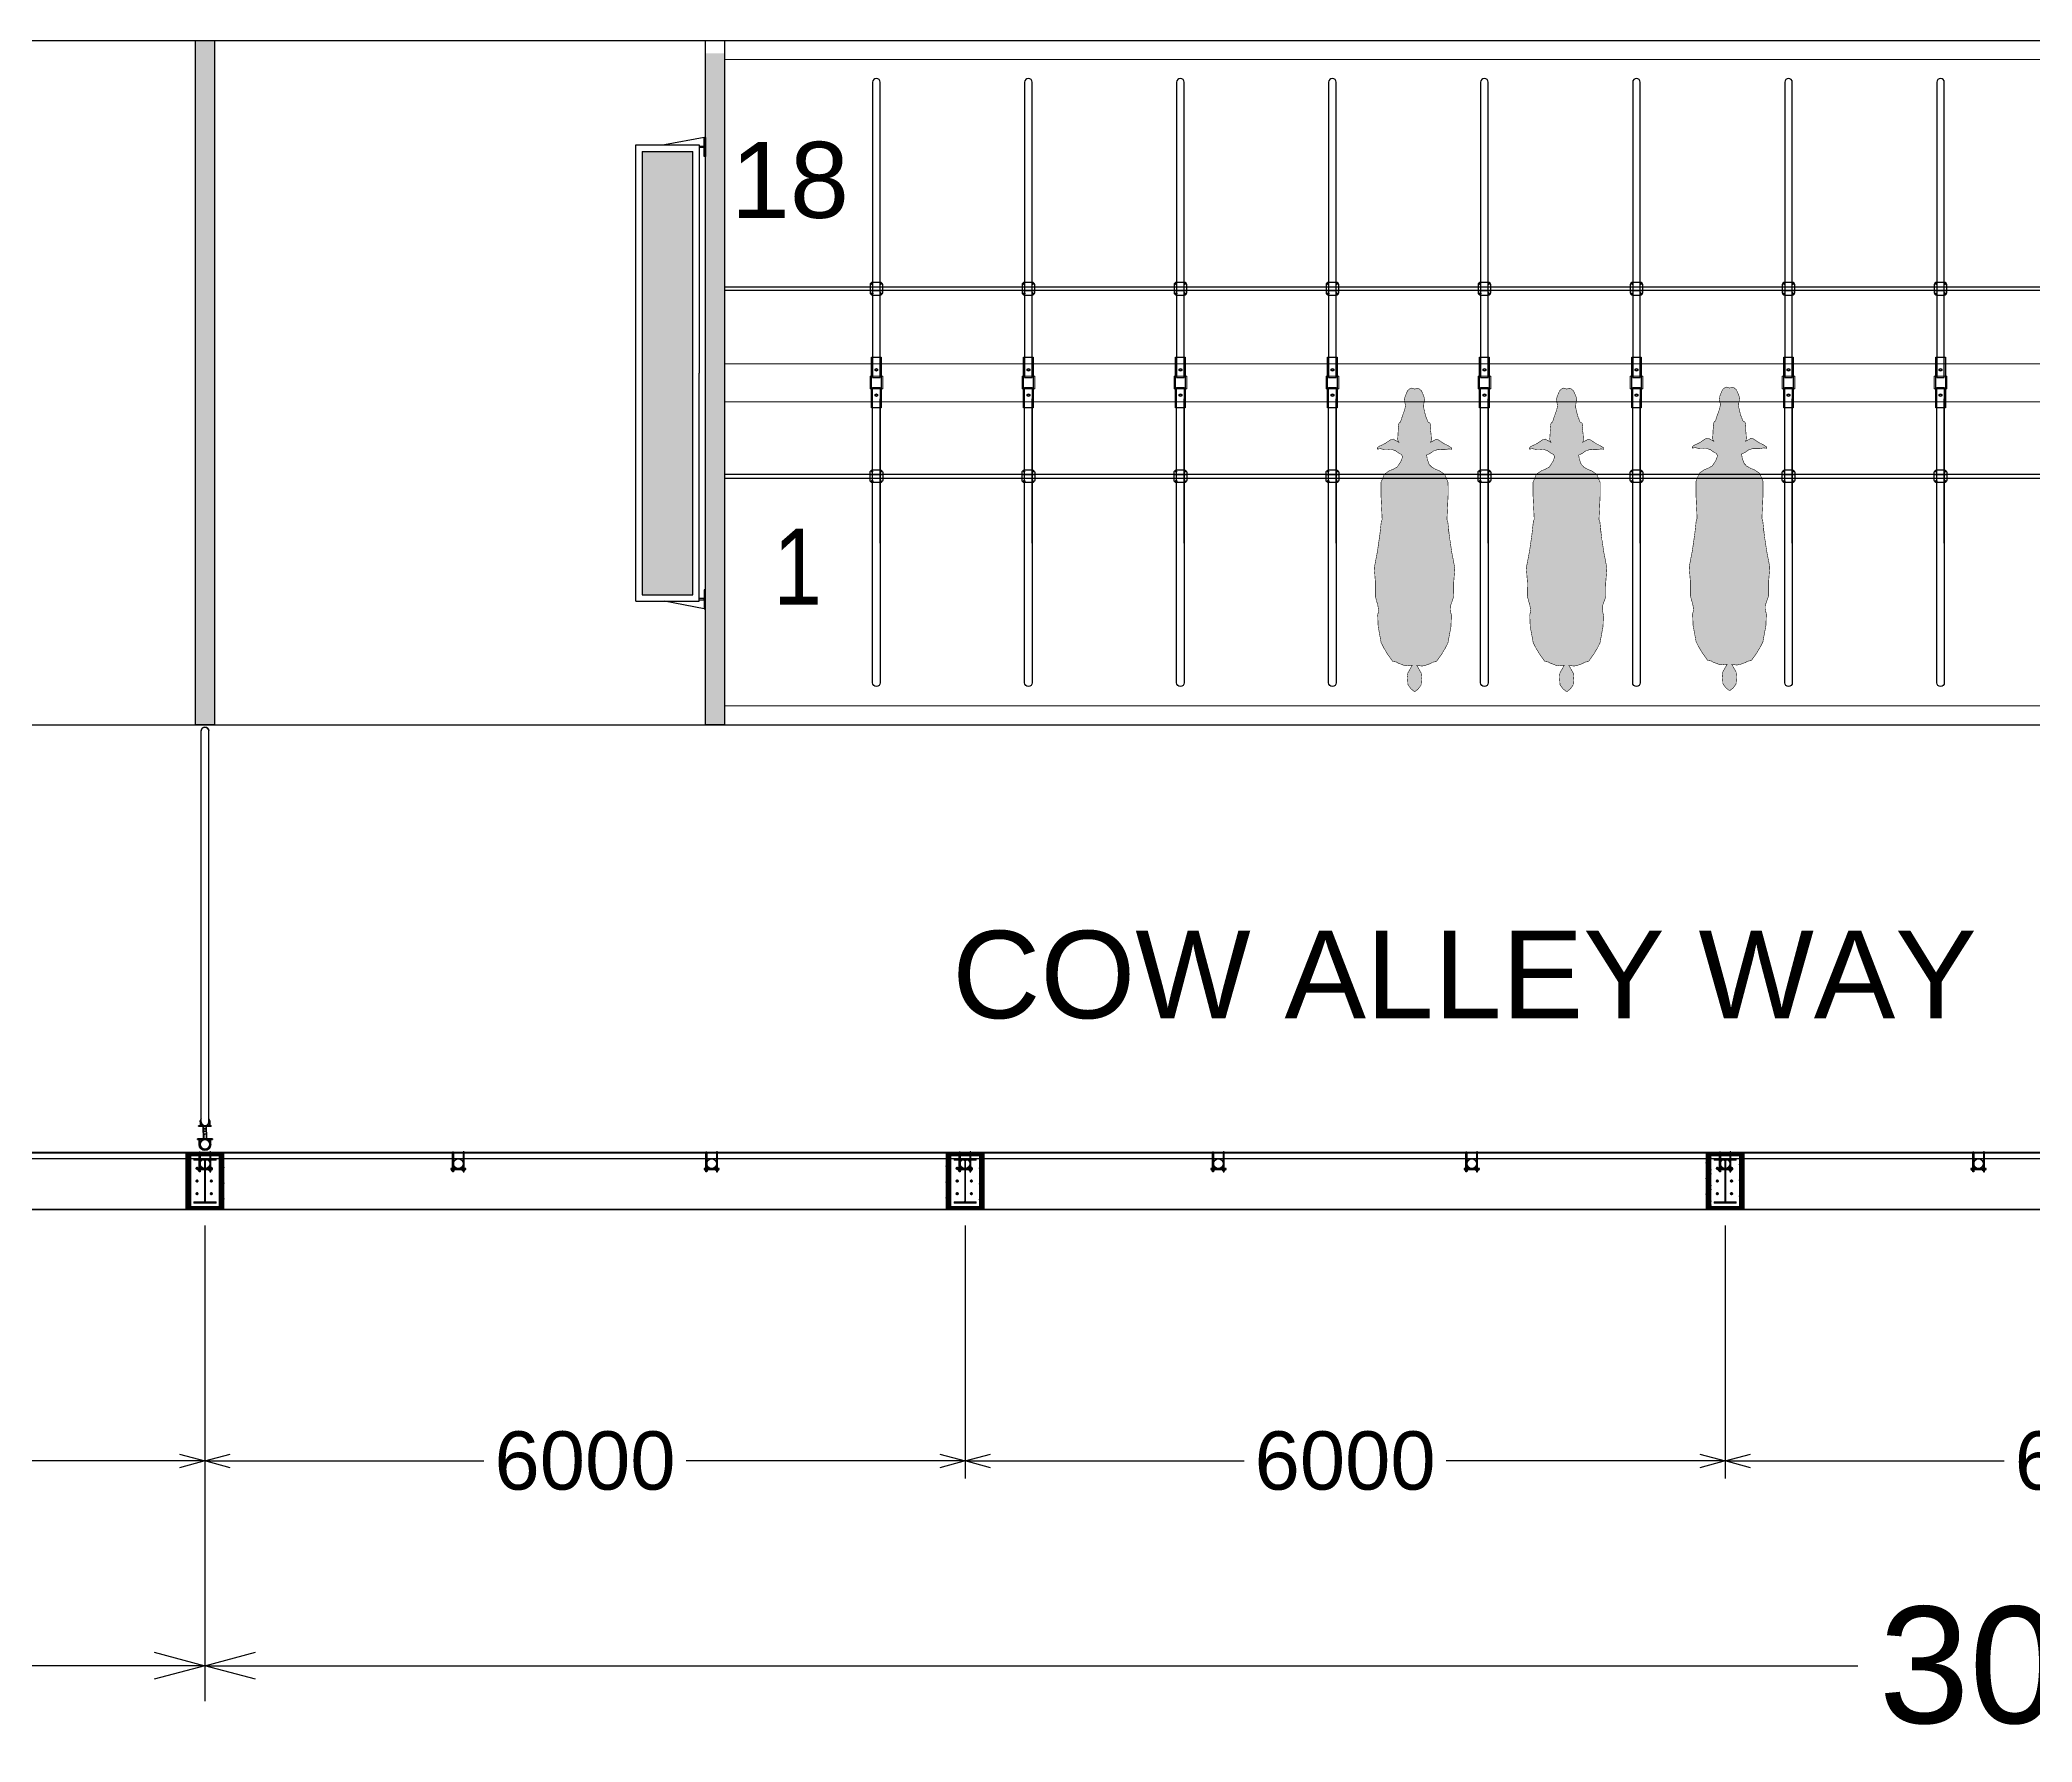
# Model space of a CAD drawing. Header units: millimetres. Extents: x -61993 to 642891, y -429158 to 50967.
# Drawn here: x 442090 to 457816, y -234146 to -220713 of the extents above; entities that cross this region are included whole.
import ezdxf

# ---------------------------------------------------------------- set-up
doc = ezdxf.new("R2010")
doc.units = ezdxf.units.MM
doc.linetypes.add('ACAD_ISO03W100', pattern=[30, 12, -18])
for name, color, linetype, lineweight in [('0.00', 252, 'Continuous', 0), ('0.05', 40, 'Continuous', 5), ('0.09', 172, 'Continuous', 9), ('0.13', 10, 'Continuous', 13), ('HATCH', 251, 'Continuous', 0), ('WF 300 X 150', 43, 'Continuous', 0)]:
    doc.layers.add(name, color=color, linetype=linetype, lineweight=lineweight)
for name, color, linetype in [('Cow', 30, 'Continuous'), ('DIM', 1, 'Continuous'), ('Gate', 6, 'Continuous'), ('Railing', 7, 'Continuous'), ('Steel', 152, 'Continuous'), ('TEXT', 152, 'Continuous')]:
    doc.layers.add(name, color=color, linetype=linetype)
doc.styles.add('Arial', font='arial.ttf')
doc.styles.add('Arial Narrow', font='ARIALN.TTF')
doc.styles.add('SANSERIF23', font='sanss___.ttf', dxfattribs={"height": 2.3})
doc.dimstyles.new('Sagoe_2K3_m', dxfattribs={"dimscale": 25, "dimtxt": 2.3, "dimasz": 1, "dimexe": 0.7, "dimexo": 0.625, "dimtad": 0, "dimlfac": 0.001, "dimzin": 1, "dimdsep": 46, "dimtxsty": 'SANSERIF23', "dimblk": 'OPEN30', "dimcen": 1, "dimclrd": 1, "dimclre": 1, "dimclrt": 152, "dimadec": 0, "dimazin": 0, "dimtfac": 1, "dimtofl": 0, "dimtmove": 1, "dimatfit": 3, "dimfxl": 1, "dimarcsym": 0})
pattern_1 = [(45, (1363.141, -798.975), (-8.838835, 8.838835), []), (45, (1371.98, -798.975), (-8.838835, 8.838835), [15.625, -3.125, 0, -3.125])]

# ---------------------------------------------------------------- blocks, each defined once
blk = doc.blocks.new('_Open30')
at = {"color": 0, "linetype": 'ByBlock', "lineweight": -2}
for p, q in [((-1, 0.268), (0, 0)), ((0, 0), (-1, -0.268)), ((0, 0), (-1, 0))]:
    blk.add_line(p, q, dxfattribs=at)
blk = doc.blocks.new('*D56')
at = {"layer": 'Defpoints', "color": 0, "transparency": 16777216}
for p in [(437393, -229944), (443393, -229944), (443393, -231927)]:
    blk.add_point(p, dxfattribs=at)
at = {"layer": 'DIM', "color": 1, "lineweight": -2, "transparency": 16777216}
for p, q in [((437393, -230069), (437393, -232067)), ((443393, -230069), (443393, -232067)), ((437593, -231927), (439595, -231927)), ((443193, -231927), (441191, -231927))]:
    blk.add_line(p, q, dxfattribs=at)
at = {"layer": 'DIM', "color": 1, "lineweight": -2, "transparency": 16777216, "xscale": 200, "yscale": 200, "zscale": 200, "rotation": 180}
blk.add_blockref('_Open30', (437393, -231927), dxfattribs=at)
at = {"layer": 'DIM', "color": 1, "lineweight": -2, "transparency": 16777216, "xscale": 200, "yscale": 200, "zscale": 200}
blk.add_blockref('_Open30', (443393, -231927), dxfattribs=at)
at = {"layer": 'DIM', "color": 152, "transparency": 16777216, "insert": (440393, -231927), "char_height": 460, "attachment_point": 5, "style": 'SANSERIF23'}
blk.add_mtext('6000', dxfattribs=at)
blk = doc.blocks.new('*D74')
at = {"layer": 'Defpoints', "color": 0, "transparency": 16777216}
for p in [(341393, -231532), (443393, -231532), (443393, -233543)]:
    blk.add_point(p, dxfattribs=at)
at = {"layer": 'DIM', "color": 1, "lineweight": -2, "transparency": 16777216}
for p, q in [((341393, -231782), (341393, -233823)), ((443393, -231782), (443393, -233823)), ((341793, -233543), (390133, -233543)), ((442993, -233543), (394653, -233543))]:
    blk.add_line(p, q, dxfattribs=at)
at = {"layer": 'DIM', "color": 1, "lineweight": -2, "transparency": 16777216, "xscale": 400, "yscale": 400, "zscale": 400, "rotation": 180}
blk.add_blockref('_Open30', (341393, -233543), dxfattribs=at)
at = {"layer": 'DIM', "color": 1, "lineweight": -2, "transparency": 16777216, "xscale": 400, "yscale": 400, "zscale": 400}
blk.add_blockref('_Open30', (443393, -233543), dxfattribs=at)
at = {"layer": 'DIM', "color": 152, "transparency": 16777216, "insert": (392393, -233543), "char_height": 920, "attachment_point": 5, "style": 'SANSERIF23'}
blk.add_mtext('102000', dxfattribs=at)
blk = doc.blocks.new('*D55')
at = {"layer": 'Defpoints', "color": 0, "transparency": 16777216}
for p in [(443393, -229944), (449393, -229944), (449393, -231927)]:
    blk.add_point(p, dxfattribs=at)
at = {"layer": 'DIM', "color": 1, "lineweight": -2, "transparency": 16777216}
for p, q in [((443393, -230069), (443393, -232067)), ((449393, -230069), (449393, -232067)), ((443593, -231927), (445595, -231927)), ((449193, -231927), (447191, -231927))]:
    blk.add_line(p, q, dxfattribs=at)
at = {"layer": 'DIM', "color": 1, "lineweight": -2, "transparency": 16777216, "xscale": 200, "yscale": 200, "zscale": 200, "rotation": 180}
blk.add_blockref('_Open30', (443393, -231927), dxfattribs=at)
at = {"layer": 'DIM', "color": 1, "lineweight": -2, "transparency": 16777216, "xscale": 200, "yscale": 200, "zscale": 200}
blk.add_blockref('_Open30', (449393, -231927), dxfattribs=at)
at = {"layer": 'DIM', "color": 152, "transparency": 16777216, "insert": (446393, -231927), "char_height": 460, "attachment_point": 5, "style": 'SANSERIF23'}
blk.add_mtext('6000', dxfattribs=at)
blk = doc.blocks.new('*D54')
at = {"layer": 'Defpoints', "color": 0, "transparency": 16777216}
for p in [(449393, -229944), (455393, -229944), (455393, -231927)]:
    blk.add_point(p, dxfattribs=at)
at = {"layer": 'DIM', "color": 1, "lineweight": -2, "transparency": 16777216}
for p, q in [((449393, -230069), (449393, -232067)), ((455393, -230069), (455393, -232067)), ((449593, -231927), (451595, -231927)), ((455193, -231927), (453191, -231927))]:
    blk.add_line(p, q, dxfattribs=at)
at = {"layer": 'DIM', "color": 1, "lineweight": -2, "transparency": 16777216, "xscale": 200, "yscale": 200, "zscale": 200, "rotation": 180}
blk.add_blockref('_Open30', (449393, -231927), dxfattribs=at)
at = {"layer": 'DIM', "color": 1, "lineweight": -2, "transparency": 16777216, "xscale": 200, "yscale": 200, "zscale": 200}
blk.add_blockref('_Open30', (455393, -231927), dxfattribs=at)
at = {"layer": 'DIM', "color": 152, "transparency": 16777216, "insert": (452393, -231927), "char_height": 460, "attachment_point": 5, "style": 'SANSERIF23'}
blk.add_mtext('6000', dxfattribs=at)
blk = doc.blocks.new('*D53')
at = {"layer": 'Defpoints', "color": 0, "transparency": 16777216}
for p in [(455393, -229944), (461393, -229944), (461393, -231927)]:
    blk.add_point(p, dxfattribs=at)
at = {"layer": 'DIM', "color": 1, "lineweight": -2, "transparency": 16777216}
for p, q in [((455393, -230069), (455393, -232067)), ((461393, -230069), (461393, -232067)), ((455593, -231927), (457595, -231927)), ((461193, -231927), (459191, -231927))]:
    blk.add_line(p, q, dxfattribs=at)
at = {"layer": 'DIM', "color": 1, "lineweight": -2, "transparency": 16777216, "xscale": 200, "yscale": 200, "zscale": 200, "rotation": 180}
blk.add_blockref('_Open30', (455393, -231927), dxfattribs=at)
at = {"layer": 'DIM', "color": 1, "lineweight": -2, "transparency": 16777216, "xscale": 200, "yscale": 200, "zscale": 200}
blk.add_blockref('_Open30', (461393, -231927), dxfattribs=at)
at = {"layer": 'DIM', "color": 152, "transparency": 16777216, "insert": (458393, -231927), "char_height": 460, "attachment_point": 5, "style": 'SANSERIF23'}
blk.add_mtext('6000', dxfattribs=at)
blk = doc.blocks.new('*D73')
at = {"layer": 'Defpoints', "color": 0, "transparency": 16777216}
for p in [(443393, -231532), (473393, -232251), (473393, -233543)]:
    blk.add_point(p, dxfattribs=at)
at = {"layer": 'DIM', "color": 1, "lineweight": -2, "transparency": 16777216}
for p, q in [((443393, -231782), (443393, -233823)), ((473393, -232501), (473393, -233823)), ((443793, -233543), (456440, -233543)), ((472993, -233543), (460346, -233543))]:
    blk.add_line(p, q, dxfattribs=at)
at = {"layer": 'DIM', "color": 1, "lineweight": -2, "transparency": 16777216, "xscale": 400, "yscale": 400, "zscale": 400, "rotation": 180}
blk.add_blockref('_Open30', (443393, -233543), dxfattribs=at)
at = {"layer": 'DIM', "color": 1, "lineweight": -2, "transparency": 16777216, "xscale": 400, "yscale": 400, "zscale": 400}
blk.add_blockref('_Open30', (473393, -233543), dxfattribs=at)
at = {"layer": 'DIM', "color": 152, "transparency": 16777216, "insert": (458393, -233543), "char_height": 920, "attachment_point": 5, "style": 'SANSERIF23'}
blk.add_mtext('30000', dxfattribs=at)
blk = doc.blocks.new('*U26')
at = {"layer": 'HATCH'}
h = blk.add_hatch(color=0, dxfattribs=at)
h.dxf.hatch_style = 1
h.paths.add_polyline_path([(5400, 75), (5400, -75), (0, -75), (0, 75)])
blk.add_lwpolyline([(5400, 75), (5400, -75), (0, -75), (0, 75)], close=True)
blk = doc.blocks.new('*U29')
at = {"color": 42}
for p, q in [((0, 46), (38, 46)), ((0, 38), (38, 38)), ((178, 38), (148, 38)), ((178, 30), (148, 30)), ((0, -38), (38, -38)), ((0, -46), (38, -46)), ((178, -30), (148, -30)), ((178, -38), (148, -38))]:
    blk.add_line(p, q, dxfattribs=at)
at = {"color": 160}
for p, q in [((93, 13), (43, 13)), ((84, 9), (43, 9)), ((93, 13), (143, 13)), ((102, 9), (143, 9)), ((84, -9), (43, -9)), ((93, -13), (43, -13)), ((93, -13), (143, -13)), ((102, -9), (143, -9))]:
    blk.add_line(p, q, dxfattribs=at)
for points in [[(38, -60), (43, -60), (43, 60), (38, 60)], [(148, -50), (143, -50), (143, 50), (148, 50)]]:
    blk.add_lwpolyline(points, close=True, dxfattribs=at)
blk.add_lwpolyline([(123, -9), (123, 9)])
blk.add_circle((93, 0), 12.7)
at = {"color": 42}
for centre, radius, start, end in [((0, 0), 46, 90, 270), ((178, 0), 38, 52.1364, 90), ((178, 0), 38, 270, 307.8636)]:
    blk.add_arc(centre, radius, start, end, dxfattribs=at)
at = {"layer": 'Gate'}
for p, q in [((178, 30), (3263, 30)), ((178, -30), (3263, -30))]:
    blk.add_line(p, q, dxfattribs=at)
at = {"layer": 'Gate', "color": 0}
blk.add_arc((178, 0), 30, 90, 270, dxfattribs=at)
at = {"layer": 'Gate'}
blk.add_arc((3263, 0), 30, 270, 90, dxfattribs=at)
at = {"layer": 'Railing'}
blk.add_circle((0, 0), 38, dxfattribs=at)
blk = doc.blocks.new('A$C085D16B7')
at = {"layer": '0.00', "ltscale": 0.5}
h = blk.add_hatch(dxfattribs=at)
h.set_pattern_fill('ANSI35', color=256, scale=50, style=0)
h.set_pattern_definition(pattern_1)
h.paths.add_polyline_path([(450, 288), (0, 288), (25, 250), (425, 250)])
h.paths.add_polyline_path([(425, 25), (25, 25), (0, -12), (450, -12)])
h = blk.add_hatch(dxfattribs=at)
h.set_pattern_fill('ANSI35', color=256, scale=50, style=0)
h.set_pattern_definition([(135, (-913.16, -798.975), (8.83883, 8.83883), []), (135, (-921.999, -798.975), (8.83883, 8.83883), [15.625, -3.125, 0, -3.125])])
h.paths.add_polyline_path([(0, 288), (25, 250), (25, 25), (0, -12)])
at = {"layer": '0.00'}
h = blk.add_hatch(dxfattribs=at)
h.set_pattern_fill('ANSI31', color=256, scale=30, angle=-90, style=0)
h.set_pattern_definition([(315, (619428.904, -11494.7824), (2.65165043, 2.65165043), [])])
edge = h.paths.add_edge_path()
edge.add_line((389, 225), (400, 225))
edge.add_line((400, 225), (400, 50))
edge.add_line((400, 50), (389, 50))
edge.add_line((389, 50), (389, 129))
edge.add_arc((384, 129), 5, 0, 90)
edge.add_line((384, 134), (66, 134))
edge.add_arc((66, 129), 5, 90, 180)
edge.add_line((61, 129), (61, 50))
edge.add_line((61, 50), (50, 50))
edge.add_line((50, 50), (50, 225))
edge.add_line((50, 225), (61, 225))
edge.add_line((61, 225), (61, 146))
edge.add_arc((66, 146), 5, 180, 270)
edge.add_line((66, 141), (384, 141))
edge.add_arc((384, 146), 5, -90, 0)
edge.add_line((389, 146), (389, 225))
at = {"layer": '0.00', "ltscale": 0.5}
h = blk.add_hatch(dxfattribs=at)
h.set_pattern_fill('ANSI35', color=256, scale=50, style=0)
h.set_pattern_definition(pattern_1)
h.paths.add_polyline_path([(450, 288), (425, 250), (425, 25), (450, -12)])
at = {"layer": '0.05', "ltscale": 0.5}
for points in [[(0, 288), (25, 250)], [(425, 250), (450, 288)], [(25, 25), (0, -12)], [(425, 25), (450, -12)]]:
    blk.add_lwpolyline(points, dxfattribs=at)
blk.add_lwpolyline([(0, -12), (450, -12), (450, 288), (0, 288)], close=True, dxfattribs=at)
at = {"layer": '0.05'}
blk.add_lwpolyline([(25, 250), (25, 25), (425, 25), (425, 250)], close=True, dxfattribs=at)
at = {"layer": '0.09'}
blk.add_lwpolyline([(389, 225), (400, 225), (400, 50), (389, 50), (389, 129, 0.414214), (384, 134), (66, 134, 0.414214), (61, 129), (61, 50), (50, 50), (50, 225), (61, 225), (61, 146, 0.414214), (66, 141), (384, 141, 0.414214), (389, 146)], format="xyb", close=True, dxfattribs=at)
at = {"layer": 'WF 300 X 150'}
for p, q in [((113, 200), (137, 200)), ((125, 212), (125, 188)), ((237, 200), (213, 200)), ((225, 212), (225, 188)), ((337, 200), (313, 200)), ((325, 212), (325, 188)), ((113, 88), (137, 88)), ((125, 76), (125, 99)), ((237, 88), (213, 88)), ((225, 76), (225, 99)), ((337, 88), (313, 88)), ((325, 76), (325, 99))]:
    blk.add_line(p, q, dxfattribs=at)
for centre in [(125, 200), (225, 200), (325, 200), (125, 88), (225, 88), (325, 88)]:
    blk.add_circle(centre, 9.55, dxfattribs=at)
blk = doc.blocks.new('*U141')
at = {"layer": '0.05', "ltscale": 0.5, "rotation": 89.99999999999999}
blk.add_blockref('A$C085D16B7', (138, -225), dxfattribs=at)
blk = doc.blocks.new('*U142')
at = {"color": 0, "linetype": 'ByBlock', "lineweight": -2, "transparency": 16777216}
blk.add_blockref('*U141', (102000, 0), dxfattribs=at)
blk = doc.blocks.new('Steel Column')
at = {"layer": 'Steel'}
blk.add_lwpolyline([(150, -225), (150, 225), (-150, 225), (-150, -225)], close=True, dxfattribs=at)
blk = doc.blocks.new('*U134')
blk.add_blockref('Steel Column', (0, 0))
blk = doc.blocks.new('*U135')
at = {"color": 0, "linetype": 'ByBlock', "lineweight": -2, "transparency": 16777216}
for p in [(0, -32700), (6000, -32700), (12000, -32700)]:
    blk.add_blockref('*U134', p, dxfattribs=at)
blk = doc.blocks.new('*U136')
at = {"layer": '0.05', "ltscale": 0.5, "rotation": 89.99999999999999}
blk.add_blockref('A$C085D16B7', (138, -225), dxfattribs=at)
blk = doc.blocks.new('*U137')
at = {"color": 0, "linetype": 'ByBlock', "lineweight": -2, "transparency": 16777216}
for p in [(0, 0), (6000, 0), (12000, 0)]:
    blk.add_blockref('*U136', p, dxfattribs=at)
blk = doc.blocks.new('double_divider')
at = {"color": 94}
for p, q in [((-50, 754), (50, 754)), ((-50, 726), (50, 726)), ((-50, -726), (50, -726)), ((-50, -754), (50, -754))]:
    blk.add_line(p, q, dxfattribs=at)
at = {"color": 150}
for p, q in [((-30, -1269), (-30, -128)), ((30, -1269), (30, -128))]:
    blk.add_line(p, q, dxfattribs=at)
for points in [[(30, 40), (30, 2370, 1), (-30, 2370), (-30, 40)], [(30, -40), (30, -2370, -1), (-30, -2370), (-30, -40)]]:
    blk.add_lwpolyline(points, format="xyb", dxfattribs=at)
at = {"color": 94}
for points in [[(-30, 690), (30, 690, 0.414214), (50, 710), (50, 770, 0.414214), (30, 790), (-30, 790, 0.414214), (-50, 770), (-50, 710, 0.414214)], [(-30, -690), (30, -690, -0.414214), (50, -710), (50, -770, -0.414214), (30, -790), (-30, -790, -0.414214), (-50, -770), (-50, -710, -0.414214)]]:
    blk.add_lwpolyline(points, format="xyb", close=True, dxfattribs=at)
at = {"color": 42}
for points in [[(-29, 780), (-34, 782), (-38, 780), (-38, 775), (-34, 772), (-29, 775)], [(-29, 700), (-34, 698), (-38, 700), (-38, 705), (-34, 708), (-29, 705)], [(29, 780), (34, 782), (38, 780), (38, 775), (34, 772), (29, 775)], [(29, 700), (34, 698), (38, 700), (38, 705), (34, 708), (29, 705)], [(10, 94), (0, 89), (-10, 94), (-10, 106), (0, 111), (10, 106)], [(10, -106), (0, -111), (-10, -106), (-10, -94), (0, -89), (10, -94)], [(-29, -700), (-34, -698), (-38, -700), (-38, -705), (-34, -708), (-29, -705)], [(-29, -780), (-34, -782), (-38, -780), (-38, -775), (-34, -772), (-29, -775)], [(29, -700), (34, -698), (38, -700), (38, -705), (34, -708), (29, -705)], [(29, -780), (34, -782), (38, -780), (38, -775), (34, -772), (29, -775)]]:
    blk.add_lwpolyline(points, close=True, dxfattribs=at)
blk.add_lwpolyline([(-38, -200), (-38, 200), (38, 200), (38, -200)], close=True)
at = {"color": 6}
blk.add_lwpolyline([(-38, -200), (-38, 200), (38, 200), (38, -200)], close=True, dxfattribs=at)
at = {"color": 150}
for points in [[(-30, 40), (30, 40)], [(-30, -40), (30, -40)]]:
    blk.add_lwpolyline(points, dxfattribs=at)
at = {"color": 42}
for centre, radius in [((-34, 777), 2.5), ((-34, 703), 2.5), ((34, 777), 2.5), ((34, 703), 2.5), ((0, 100), 7), ((0, 100), 7), ((0, -100), 7), ((0, -100), 7), ((-34, -703), 2.5), ((-34, -777), 2.5), ((34, -703), 2.5), ((34, -777), 2.5)]:
    blk.add_circle(centre, radius, dxfattribs=at)
at = {"layer": '0.00'}
blk.add_lwpolyline([(-50, -50), (50, -50), (50, 50), (-50, 50)], close=True, dxfattribs=at)
blk = doc.blocks.new('*U30')
at = {"true_color": 0x636466}
h = blk.add_hatch(color=251, dxfattribs=at)
h.dxf.hatch_style = 1
h.paths.add_polyline_path([(20700, 5400), (20550, 5400), (20550, 0), (20700, 0)])
h = blk.add_hatch(color=251, dxfattribs=at)
h.dxf.hatch_style = 1
h.paths.add_polyline_path([(0, 5300), (150, 5300), (150, 0), (0, 0)])
for points in [[(150, 0), (0, 0), (0, 5400), (150, 5400)], [(150, 0), (0, 0), (0, 5400), (150, 5400)], [(20550, 0), (20700, 0), (20700, 5400), (20550, 5400)], [(20550, 0), (20700, 0), (20700, 5400), (20550, 5400)]]:
    blk.add_lwpolyline(points, close=True)
at = {"layer": '0.05'}
for points in [[(150, 2850), (20700, 2850)], [(150, 2850), (20700, 2850)], [(150, 2550), (20700, 2550)], [(150, 2550), (20700, 2550)]]:
    blk.add_lwpolyline(points, dxfattribs=at)
at = {"layer": '0.13'}
for p, q in [((20550, 5400), (150, 5400)), ((20550, 5400), (150, 5400)), ((20550, 5250), (150, 5250)), ((20550, 5250), (150, 5250)), ((20550, 150), (150, 150)), ((20550, 150), (150, 150)), ((20550, 0), (150, 0)), ((20550, 0), (150, 0))]:
    blk.add_line(p, q, dxfattribs=at)
for points in [[(0, 0), (0, 5400)], [(0, 0), (0, 5400)], [(20700, 0), (20700, 5400)], [(20700, 0), (20700, 5400)], [(150, 150), (150, 5250)], [(150, 150), (150, 5250)], [(20550, 150), (20550, 5250)], [(20550, 150), (20550, 5250)]]:
    blk.add_lwpolyline(points, dxfattribs=at)
at = {"layer": 'Railing'}
for points in [[(150, 3456), (20550, 3456)], [(150, 3456), (20550, 3456)], [(20550, 3428), (150, 3428)], [(20550, 3428), (150, 3428)], [(20550, 1976), (150, 1976)], [(20550, 1976), (150, 1976)], [(150, 1948), (20550, 1948)], [(150, 1948), (20550, 1948)]]:
    blk.add_lwpolyline(points, dxfattribs=at)
for p in [(1350, 2702), (2550, 2702), (3750, 2702), (4950, 2702), (6150, 2702), (7350, 2702), (8550, 2702), (9750, 2702), (10950, 2702), (12150, 2702), (13350, 2702), (14550, 2702), (15750, 2702), (16950, 2702), (18150, 2702), (19350, 2702)]:
    blk.add_blockref('double_divider', p)
at = {"layer": 'TEXT', "insert": (728, 1248), "char_height": 600, "attachment_point": 5, "style": 'Arial Narrow'}
blk.add_mtext_dynamic_manual_height_columns('1', width=311.83, gutter_width=0.7, heights=[0], dxfattribs=at)
at = {"layer": 'TEXT', "style": 'Arial'}
for tag, p in [('N2', (201, 4001)), ('N3', (19453, 3998)), ('N1', (19467, 956))]:
    blk.add_attdef(tag, p, '', height=600, dxfattribs=at)
blk = doc.blocks.new('Wa-flat-10')
blk.add_hatch(color=151).paths.add_polyline_path([(-50, -1750), (-50, 1750), (-450, 1750), (-450, -1750)])
at = {"color": 7}
for p, q in [((-500, -1800), (-500, 1800)), ((-500, 1800), (0, 1800)), ((-450, 1750), (-50, 1750)), ((-450, 1750), (-450, -1750)), ((40, 1860), (-273, 1800)), ((-50, -1750), (-50, 1750)), ((0, 1800), (0, 0)), ((0, -1800), (0, 0)), ((-500, -1800), (0, -1800)), ((-450, -1750), (-50, -1750)), ((40, -1860), (-273, -1800))]:
    blk.add_line(p, q, dxfattribs=at)
for points in [[(0, 1790), (40, 1790), (40, 1780), (0, 1780)], [(0, -1790), (40, -1790), (40, -1780), (0, -1780)]]:
    blk.add_lwpolyline(points, dxfattribs=at)
for points in [[(50, 1710), (40, 1710), (40, 1860), (50, 1860)], [(50, -1710), (40, -1710), (40, -1860), (50, -1860)]]:
    blk.add_lwpolyline(points, close=True, dxfattribs=at)
blk = doc.blocks.new('cow top')
h = blk.add_hatch(color=0)
h.dxf.hatch_style = 1
h.paths.add_polyline_path([(134.90334, -498.98442), (121.50402, -508.63428), (95.37396, -520.52088), (100.37544, -552.6675), (115.60956, -594.88836), (136.21674, -616.14498), (166.2804, -632.74332), (199.79718, -646.63566), (238.35834, -673.26534), (264.77022, -736.758), (265.05798, -837.00936), (255.69522, -1030.01316), (262.2807, -1044.65724), (274.38378, -1152.74808), (274.0056, -1151.10072), (292.71264, -1281.34512), (317.8923, -1411.54728), (308.95788, -1528.5369), (309.73206, -1637.35836), (282.4074, -1713.7329), (281.26824, -1740.23652), (283.62906, -1751.78454), (290.88708, -1783.86516), (289.8423, -1813.3236), (287.42076, -1874.45082), (275.79618, -1936.69146), (263.67198, -2003.30922), (238.77216, -2051.61066), (228.59826, -2066.8362), (216.0345, -2089.18644), (172.94508, -2149.55598), (141.7548, -2155.90716), (124.51626, -2167.45188), (115.8465, -2169.23652), (100.7589, -2174.4657), (86.56296, -2180.36016), (57.69852, -2186.02164), (17.89656, -2180.08428), (52.41852, -2240.71782), (55.71852, -2281.49196), (51.85818, -2334.2517), (40.94838, -2351.0256), (26.48052, -2368.70766), (5.20212, -2385.5964), (-5.18232, -2384.10414), (-26.46072, -2367.2154), (-40.92858, -2349.53334), (-51.83838, -2332.7601), (-55.69872, -2280.00036), (-56.43924, -2266.55286), (-52.39938, -2239.22622), (-17.87676, -2178.59202), (-57.67872, -2184.53004), (-86.54316, -2178.86856), (-100.7391, -2172.97344), (-115.8267, -2167.74426), (-124.49646, -2165.96028), (-141.735, -2154.41556), (-172.92528, -2148.06438), (-216.0147, -2087.69484), (-228.57846, -2065.34394), (-238.75236, -2050.11906), (-263.65218, -2001.81696), (-275.77638, -1935.19986), (-287.40096, -1872.95922), (-289.8225, -1811.83134), (-290.86728, -1782.37356), (-283.60926, -1750.29294), (-288.66816, -1712.2182), (-309.71226, -1635.8661), (-308.93808, -1527.0453), (-317.8725, -1410.05568), (-292.69284, -1279.85352), (-274.36398, -1151.25582), (-273.9858, -1149.60846), (-262.2609, -1043.16498), (-255.67476, -1028.52156), (-265.03818, -835.5171), (-264.75042, -735.2664), (-238.33854, -671.77374), (-199.77738, -645.1434), (-166.2606, -631.25106), (-136.19694, -614.65272), (-108.6228, -572.65098), (-100.35564, -551.17524), (-93.50022, -533.38362), (-104.75784, -515.01912), (-121.48422, -507.14268), (-138.89964, -494.6007), (-154.2123, -484.28226), (-182.23326, -476.63154), (-202.31442, -477.4077), (-244.02708, -475.91412), (-270.36504, -470.44602), (-293.57724, -473.7249), (-293.2545, -463.3002), (-283.37628, -454.03248), (-278.23026, -450.59586), (-252.23946, -439.35738), (-230.4918, -427.95324), (-210.85086, -414.32688), (-186.08502, -398.277), (-169.21476, -394.54998), (-123.79752, -419.84646), (-130.80276, -408.77034), (-133.21902, -393.73752), (-130.38564, -358.74696), (-129.37122, -327.3534), (-124.16514, -309.57828), (-128.48352, -296.43306), (-126.12402, -281.84244), (-124.26084, -275.28072), (-121.56936, -267.37524), (-117.60276, -263.11824), (-111.01332, -260.50068), (-101.37534, -228.12966), (-78.16314, -164.15982), (-71.41794, -130.00086), (-80.83284, -82.89006), (-75.27102, -61.67172), (-68.74032, -44.18568), (-64.83774, -35.84988), (-61.96872, -28.0137), (-53.38938, -10.5501), (-37.63254, 2.38392), (-21.8559, 8.00844), (0, 0), (21.8757, 6.51618), (37.65234, 0.89232), (53.40918, -12.0417), (61.98852, -29.5053), (68.76012, -45.67728), (75.29082, -63.16332), (80.85264, -84.38166), (73.92132, -110.76714), (71.00544, -142.21152), (87.20448, -211.992), (97.60806, -235.92228), (102.62736, -255.31638), (107.85588, -260.5515), (117.62256, -264.60984), (121.58916, -268.86684), (124.28064, -276.77232), (126.14382, -283.33404), (128.50332, -297.92466), (123.453, -314.89458), (129.87942, -349.00338), (133.23882, -395.22912), (130.82256, -410.26194), (125.84946, -420.20616), (161.84982, -400.93416), (169.23456, -396.04158), (186.10482, -399.7686), (210.87066, -415.81848), (230.51226, -429.44484), (253.15488, -440.33286), (273.5502, -451.38852), (293.2743, -464.7918), (293.59704, -475.2165), (270.38484, -471.93762), (244.04688, -477.40572), (202.33422, -478.8993), (182.25306, -478.12314), (154.2321, -485.77452), (138.91944, -496.0923)])
at = {"color": 0, "const_width": 4.179}
blk.add_lwpolyline([(134.90334, -498.98442), (121.50402, -508.63428), (95.37396, -520.52088), (100.37544, -552.6675), (115.60956, -594.88836), (136.21674, -616.14498), (166.2804, -632.74332), (199.79718, -646.63566), (238.35834, -673.26534), (264.77022, -736.758), (265.05798, -837.00936), (255.69522, -1030.01316), (262.2807, -1044.65724), (274.38378, -1152.74808), (274.0056, -1151.10072), (292.71264, -1281.34512), (317.8923, -1411.54728), (308.95788, -1528.5369), (309.73206, -1637.35836), (282.4074, -1713.7329), (281.26824, -1740.23652), (283.62906, -1751.78454), (290.88708, -1783.86516), (289.8423, -1813.3236), (287.42076, -1874.45082), (275.79618, -1936.69146), (263.67198, -2003.30922), (238.77216, -2051.61066), (228.59826, -2066.8362), (216.0345, -2089.18644), (172.94508, -2149.55598), (141.7548, -2155.90716), (124.51626, -2167.45188), (115.8465, -2169.23652), (100.7589, -2174.4657), (86.56296, -2180.36016), (57.69852, -2186.02164), (17.89656, -2180.08428), (52.41852, -2240.71782), (55.71852, -2281.49196), (51.85818, -2334.2517), (40.94838, -2351.0256), (26.48052, -2368.70766), (5.20212, -2385.5964), (-5.18232, -2384.10414), (-26.46072, -2367.2154), (-40.92858, -2349.53334), (-51.83838, -2332.7601), (-55.69872, -2280.00036), (-56.43924, -2266.55286), (-52.39938, -2239.22622), (-17.87676, -2178.59202), (-57.67872, -2184.53004), (-86.54316, -2178.86856), (-100.7391, -2172.97344), (-115.8267, -2167.74426), (-124.49646, -2165.96028), (-141.735, -2154.41556), (-172.92528, -2148.06438), (-216.0147, -2087.69484), (-228.57846, -2065.34394), (-238.75236, -2050.11906), (-263.65218, -2001.81696), (-275.77638, -1935.19986), (-287.40096, -1872.95922), (-289.8225, -1811.83134), (-290.86728, -1782.37356), (-283.60926, -1750.29294), (-288.66816, -1712.2182), (-309.71226, -1635.8661), (-308.93808, -1527.0453), (-317.8725, -1410.05568), (-292.69284, -1279.85352), (-274.36398, -1151.25582), (-273.9858, -1149.60846), (-262.2609, -1043.16498), (-255.67476, -1028.52156), (-265.03818, -835.5171), (-264.75042, -735.2664), (-238.33854, -671.77374), (-199.77738, -645.1434), (-166.2606, -631.25106), (-136.19694, -614.65272), (-108.6228, -572.65098), (-100.35564, -551.17524), (-93.50022, -533.38362), (-104.75784, -515.01912), (-121.48422, -507.14268), (-138.89964, -494.6007), (-154.2123, -484.28226), (-182.23326, -476.63154), (-202.31442, -477.4077), (-244.02708, -475.91412), (-270.36504, -470.44602), (-293.57724, -473.7249), (-293.2545, -463.3002), (-283.37628, -454.03248), (-278.23026, -450.59586), (-252.23946, -439.35738), (-230.4918, -427.95324), (-210.85086, -414.32688), (-186.08502, -398.277), (-169.21476, -394.54998), (-123.79752, -419.84646), (-130.80276, -408.77034), (-133.21902, -393.73752), (-130.38564, -358.74696), (-129.37122, -327.3534), (-124.16514, -309.57828), (-128.48352, -296.43306), (-126.12402, -281.84244), (-124.26084, -275.28072), (-121.56936, -267.37524), (-117.60276, -263.11824), (-111.01332, -260.50068), (-101.37534, -228.12966), (-78.16314, -164.15982), (-71.41794, -130.00086), (-80.83284, -82.89006), (-75.27102, -61.67172), (-68.74032, -44.18568), (-64.83774, -35.84988), (-61.96872, -28.0137), (-53.38938, -10.5501), (-37.63254, 2.38392), (-21.8559, 8.00844), (0, 0), (21.8757, 6.51618), (37.65234, 0.89232), (53.40918, -12.0417), (61.98852, -29.5053), (68.76012, -45.67728), (75.29082, -63.16332), (80.85264, -84.38166), (73.92132, -110.76714), (71.00544, -142.21152), (87.20448, -211.992), (97.60806, -235.92228), (102.62736, -255.31638), (107.85588, -260.5515), (117.62256, -264.60984), (121.58916, -268.86684), (124.28064, -276.77232), (126.14382, -283.33404), (128.50332, -297.92466), (123.453, -314.89458), (129.87942, -349.00338), (133.23882, -395.22912), (130.82256, -410.26194), (125.84946, -420.20616), (161.84982, -400.93416), (169.23456, -396.04158), (186.10482, -399.7686), (210.87066, -415.81848), (230.51226, -429.44484), (253.15488, -440.33286), (273.5502, -451.38852), (293.2743, -464.7918), (293.59704, -475.2165), (270.38484, -471.93762), (244.04688, -477.40572), (202.33422, -478.8993), (182.25306, -478.12314), (154.2321, -485.77452), (138.91944, -496.0923), (134.90334, -498.98442)], dxfattribs=at)
blk = doc.blocks.new('*U113')
at = {"color": 42, "linetype": 'ACAD_ISO03W100', "ltscale": 0.01}
for p, q in [((46, 2046), (38, 2046)), ((46, 2038), (38, 2038)), ((46, 1962), (38, 1962)), ((46, 1954), (38, 1954)), ((46, 46), (38, 46)), ((46, 38), (38, 38)), ((46, -38), (38, -38)), ((46, -46), (38, -46))]:
    blk.add_line(p, q, dxfattribs=at)
at = {"color": 42}
for p, q in [((55, 2050), (47, 2050)), ((55, 2047), (47, 2047)), ((55, 2050), (55, 2034)), ((63, 2046), (55, 2046)), ((63, 2038), (63, 2046)), ((55, 2037), (47, 2037)), ((55, 2034), (47, 2034)), ((55, 1966), (47, 1966)), ((55, 1963), (47, 1963)), ((55, 1953), (47, 1953)), ((55, 1950), (47, 1950)), ((55, 2038), (63, 2038)), ((55, 1950), (55, 1966)), ((55, 1962), (63, 1962)), ((63, 1954), (55, 1954)), ((63, 1962), (63, 1954)), ((55, 50), (47, 50)), ((55, 47), (47, 47)), ((55, 37), (47, 37)), ((55, 34), (47, 34)), ((55, 50), (55, 34)), ((63, 46), (55, 46)), ((55, 38), (63, 38)), ((63, 38), (63, 46)), ((55, -34), (47, -34)), ((55, -37), (47, -37)), ((55, -47), (47, -47)), ((55, -50), (47, -50)), ((55, -50), (55, -34)), ((55, -38), (63, -38)), ((63, -46), (55, -46)), ((63, -38), (63, -46))]:
    blk.add_line(p, q, dxfattribs=at)
for points in [[(38, 2046), (-90, 2046, 1), (-90, 2038), (38, 2038)], [(38, 1954), (-90, 1954, -1), (-90, 1962), (38, 1962)], [(38, 46), (-90, 46, 1), (-90, 38), (38, 38)], [(38, -46), (-90, -46, -1), (-90, -38), (38, -38)]]:
    blk.add_lwpolyline(points, format="xyb", dxfattribs=at)
at = {"color": 160}
for points in [[(46, 2060), (38, 2060), (38, 1940), (46, 1940)], [(46, 60), (38, 60), (38, -60), (46, -60)]]:
    blk.add_lwpolyline(points, close=True, dxfattribs=at)
at = {"color": 42}
for points in [[(46, 2051), (47, 2051), (47, 2033), (46, 2033)], [(46, 1967), (47, 1967), (47, 1949), (46, 1949)], [(46, 51), (47, 51), (47, 33), (46, 33)], [(46, -33), (47, -33), (47, -51), (46, -51)]]:
    blk.add_lwpolyline(points, close=True, dxfattribs=at)
at = {"layer": 'Railing', "color": 1}
for p, q in [((-86, -60), (-86, 2060)), ((-38, 2060), (-38, -60))]:
    blk.add_line(p, q, dxfattribs=at)
at = {"layer": 'Railing', "color": 5}
for centre in [(0, 2000), (0, 0)]:
    blk.add_circle(centre, 38, dxfattribs=at)
blk = doc.blocks.new('*U143')
at = {"xscale": -1, "rotation": 270}
blk.add_blockref('*U113', (-1000, 15.5), dxfattribs=at)
blk = doc.blocks.new('*U144')
at = {"color": 0, "linetype": 'ByBlock', "lineweight": -2, "transparency": 16777216}
for p in [(100000, 0), (102000, 0), (104000, 0), (106000, 0), (108000, 0), (110000, 0), (112000, 0), (114000, 0), (116000, 0)]:
    blk.add_blockref('*U143', p, dxfattribs=at)
blk = doc.blocks.new('DenahKandang 4 Row')
for p, q in [((-150, 9000), (102150, 9000)), ((-150, 9000), (102150, 9000)), ((101850, 9000), (132150, 9000)), ((101850, 9000), (132150, 9000)), ((-150, 3600), (102150, 3600)), ((0, 3600), (102150, 3600)), ((101850, 3600), (132150, 3600)), ((102000, 3600), (132150, 3600)), ((-150, 225), (102150, 225)), ((101850, 225), (132150, 225)), ((-150, -225), (102150, -225)), ((101850, -225), (132150, -225))]:
    blk.add_line(p, q)
for points in [[(-150, 32925), (132150, 32925), (132150, -225), (-150, -225)], [(-150, 32475), (132150, 32475), (132150, 225), (-150, 225)]]:
    blk.add_lwpolyline(points, close=True)
for name, p in [('*U142', (0, 0)), ('*U135', (102000, 32700)), ('*U137', (102000, 0)), ('Wa-flat-10', (105900, 6376.263))]:
    blk.add_blockref(name, p)
for name, p, rotation in [('*U26', (102000, 9000), 270), ('*U26', (102000, 9000), 270), ('*U29', (102000, 289.185), 90)]:
    blk.add_blockref(name, p, dxfattribs=dict(rotation=rotation))
blk.add_blockref('*U30', (105950, 3600)).add_auto_attribs({'N1': '17', 'N2': '18', 'N3': '34'})
at = {"xscale": -1}
for name, p, rotation in [('*U29', (102000, 289.185), 270), ('*U144', (1000, 152.5), 180)]:
    blk.add_blockref(name, p, dxfattribs=dict(at, rotation=rotation))
at = {"layer": 'Cow'}
for p in [(111548.105, 6249.945), (112748.36, 6249.945), (114034.2, 6257.954)]:
    blk.add_blockref('cow top', p, dxfattribs=at)
at = {"color": 152, "insert": (111942.07, 1625.128), "char_height": 690, "attachment_point": 5, "style": 'SANSERIF23'}
blk.add_mtext('COW ALLEY WAY', dxfattribs=at)

msp = doc.modelspace()

# ---------------------------------------------------------------- block references
msp.add_blockref('DenahKandang 4 Row', (341392.931, -229718.6))

# ---------------------------------------------------------------- dimensions: what is measured, and where the dimension line sits
at = {"layer": 'DIM'}
for base, p1, p2, override, picture, middle in [((443392.931, -231926.893), (437392.931, -229943.6), (443392.931, -229943.6), {"dimtxt": 2, "dimdec": 0, "dimlfac": 1}, '*D56', (440392.931, -231926.893)), ((449392.931, -231926.893), (443392.931, -229943.6), (449392.931, -229943.6), {"dimtxt": 2, "dimdec": 0, "dimlfac": 1}, '*D55', (446392.931, -231926.893)), ((455392.931, -231926.893), (449392.931, -229943.6), (455392.931, -229943.6), {"dimtxt": 2, "dimdec": 0, "dimlfac": 1}, '*D54', (452392.931, -231926.893)), ((461392.931, -231926.893), (455392.931, -229943.6), (461392.931, -229943.6), {"dimtxt": 2, "dimdec": 0, "dimlfac": 1}, '*D53', (458392.931, -231926.893)), ((443392.931, -233542.702), (341392.931, -231532.38), (443392.931, -231532.38), {"dimdec": 0, "dimlfac": 1}, '*D74', (392392.931, -233542.702)), ((473392.931, -233542.702), (443392.931, -231532.38), (473392.931, -232250.755), {"dimdec": 0, "dimlfac": 1}, '*D73', (458392.931, -233542.702))]:
    dim = msp.add_linear_dim(base=base, p1=p1, p2=p2, dimstyle='Sagoe_2K3_m', override=override, dxfattribs=at)
    dim.commit()
    dim.dimension.update_dxf_attribs({"geometry": picture, "text_midpoint": middle})

doc.saveas('drawing.dxf')
